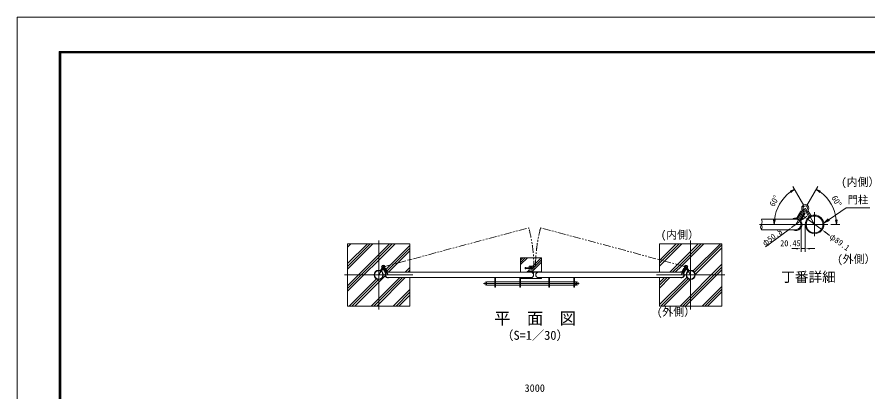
# Model space of a CAD drawing. Units: millimetres, scale not verified. Extents: x -6300 to 6300, y -4455 to 4455.
# Drawn here: x -6300 to 1884, y 852 to 4455 of the extents above; entities that cross this region are included whole.
import ezdxf
from ezdxf.enums import TextEntityAlignment as Align

# ---------------------------------------------------------------- set-up
doc = ezdxf.new("R2010")
doc.units = ezdxf.units.MM
doc.header["$LTSCALE"] = 30
doc.linetypes.add('USER1', pattern=[50.8, 31.75, -6.35, 6.35, -6.35])
doc.linetypes.add('USER2', pattern=[5, 2.5, -0.5, 0.5, -0.5, 0.5, -0.5])
for name, color, linetype, lineweight in [('0-0_D-STR1', 1, 'Continuous', 18), ('0-1_D-BMK', 2, 'USER1', 13), ('0-2_D-DCR-HCH', 7, 'Continuous', 9), ('0-3_D-STR4', 7, 'Continuous', 9), ('0-5_D-STR3', 3, 'Continuous', 13), ('0-7_D-STR-DIM', 7, 'Continuous', 9), ('0-8_0', 3, 'Continuous', 18), ('0-9_D-STR-TXT', 7, 'Continuous', 9), ('0-A_D-TTL-TXT', 7, 'Continuous', 18), ('0-B_DIM', 7, 'Continuous', 9), ('0-C_D-TTL', 7, 'Continuous', 9)]:
    doc.layers.add(name, color=color, linetype=linetype, lineweight=lineweight)
doc.styles.add('ＭＳ ゴシック', font='')
doc.styles.get('ＭＳ ゴシック').set_extended_font_data('MS Gothic')

# ---------------------------------------------------------------- blocks, each defined once
blk = doc.blocks.new('_Open')
at = {"layer": '0-8_0', "color": 7, "lineweight": 9}
blk.add_line((-30, 5), (0, 0), dxfattribs=at)
blk.add_lwpolyline([(-30, -5), (0, 0), (-30, 0)], dxfattribs=at)

msp = doc.modelspace()

# ---------------------------------------------------------------- linework, layer by layer
at = {"layer": '0-0_D-STR1'}
for p, q in [((858.51, 2512.95), (1189.86, 2512.95)), ((858.51, 2411.35), (1189.86, 2411.35)), ((-1356.78, 2002.18), (-2730.98, 2002.18)), ((-1285.98, 2002.18), (88.22, 2002.18)), ((-1356.78, 1951.38), (-2730.98, 1951.38)), ((-1285.98, 1951.38), (88.22, 1951.38))]:
    msp.add_line(p, q, dxfattribs=at)
for centre, radius in [((1370.66, 2462.15), 89.1), ((1370.66, 2462.15), 80.7), ((-2821.38, 1976.78), 44.55), ((-2821.38, 1976.78), 40.35), ((178.62, 1976.78), 44.55), ((178.62, 1976.78), 40.35)]:
    msp.add_circle(centre, radius, dxfattribs=at)
for centre, radius, start, end in [((904.39, 2436.75), 52.45, 151.03399, 208.96601), ((812.62, 2487.55), 52.45, 331.03399, 28.96601), ((812.62, 2436.75), 52.45, 331.03399, 28.96601), ((1189.86, 2462.15), 50.8, 270, 90), ((-2730.98, 1976.78), 25.4, 90, 270), ((-1356.78, 1976.78), 25.4, 270, 90), ((-1285.98, 1976.78), 25.4, 90, 270), ((88.22, 1976.78), 25.4, 270, 90)]:
    msp.add_arc(centre, radius, start, end, dxfattribs=at)
at = {"layer": '0-1_D-BMK'}
for p, q in [((1280.61, 2618.12), (1189.86, 2462.15)), ((1370.66, 2462.15), (1280.61, 2618.12)), ((1370.66, 2350.61), (1370.66, 2578.35)), ((1497.04, 2462.15), (839.71, 2462.15)), ((-2821.61, 1642.83), (-2821.61, 2308.66)), ((178.39, 1642.83), (178.39, 2308.66)), ((-2821.38, 1976.78), (-2776.36, 2054.77)), ((-2776.36, 2054.77), (-2730.98, 1976.78)), ((-1356.78, 2059.84), (-1356.78, 2023.52)), ((133.59, 2054.77), (88.22, 1976.78)), ((178.62, 1976.78), (133.59, 2054.77)), ((-3151.08, 1976.78), (-2491.68, 1976.78)), ((-1414.2, 2041.68), (-1342.72, 2041.68)), ((-151.08, 1976.78), (508.32, 1976.78)), ((-893.43, 1893.98), (-1813.43, 1893.98)), ((-926.13, 1885.83), (-926.13, 1902.05))]:
    msp.add_line(p, q, dxfattribs=at)
at = {"layer": '0-1_D-BMK', "linetype": 'USER2'}
for p, q in [((-2776.36, 2054.77), (-1378.59, 2429.3)), ((133.59, 2054.77), (-1264.18, 2429.3))]:
    msp.add_line(p, q, dxfattribs=at)
for centre, start, end in [((-2776.36, 2054.77), 359.32983, 15), ((133.59, 2054.77), 165, 180.67017)]:
    msp.add_arc(centre, 1447.08, start, end, dxfattribs=at)
at = {"layer": '0-2_D-DCR-HCH'}
for p, q in [((-3121.38, 2244.17), (-3088.77, 2276.78)), ((-3121.38, 2032.03), (-2876.63, 2276.78)), ((-3121.38, 1819.9), (-2664.5, 2276.78)), ((-3121.38, 2270.68), (-3115.28, 2276.78)), ((-3121.38, 2058.55), (-2903.15, 2276.78)), ((-3121.38, 1846.42), (-2691.02, 2276.78)), ((-3121.38, 2085.07), (-2929.67, 2276.78)), ((-3121.38, 1872.93), (-2717.54, 2276.78)), ((-121.38, 2274.32), (-118.92, 2276.78)), ((202.14, 2014.47), (464.45, 2276.78)), ((215.68, 2001.5), (478.62, 2264.44)), ((222.66, 1981.96), (478.62, 2237.92)), ((-1456.78, 2075.28), (-1390.38, 2141.68)), ((-1456.78, 2097.38), (-1412.48, 2141.68)), ((-1456.78, 2119.47), (-1434.57, 2141.68)), ((-2567.87, 2002.18), (-2521.38, 2048.67)), ((76.58, 1676.78), (478.62, 2078.82)), ((103.09, 1676.78), (478.62, 2052.31)), ((-3052.37, 1676.78), (-2759.9, 1969.25)), ((-2541.35, 2002.18), (-2521.38, 2022.15)), ((-1397.39, 2002.08), (-1375.78, 2023.7)), ((-1353.2, 2002.08), (-1353.15, 2002.13)), ((129.61, 1676.78), (478.62, 2025.79)), ((-3105.4, 1676.78), (-2843.74, 1938.45)), ((-3078.89, 1676.78), (-2823.25, 1932.42)), ((-2893.27, 1676.78), (-2618.67, 1951.38)), ((-2866.75, 1676.78), (-2592.15, 1951.38)), ((-2840.24, 1676.78), (-2565.64, 1951.38)), ((-1456.78, 1942.7), (-1448.19, 1951.28)), ((-1435.7, 1941.68), (-1426.1, 1951.28)), ((-1413.6, 1941.68), (-1404, 1951.28)), ((-1281.02, 1941.68), (-1271.42, 1951.28)), ((-1258.92, 1941.68), (-1256.78, 1943.82)), ((-121.38, 1690.95), (140.85, 1953.18)), ((-121.38, 1850.05), (-20.05, 1951.38)), ((-121.38, 1876.57), (-46.57, 1951.38)), ((-121.38, 1903.09), (-73.09, 1951.38)), ((-109.04, 1676.78), (154.02, 1939.84)), ((-82.52, 1676.78), (173.34, 1932.64)), ((-2681.14, 1676.78), (-2521.38, 1836.54)), ((-2654.62, 1676.78), (-2521.38, 1810.02)), ((288.71, 1676.78), (478.62, 1866.69)), ((315.23, 1676.78), (478.62, 1840.17)), ((341.74, 1676.78), (478.62, 1813.66)), ((-2628.11, 1676.78), (-2521.38, 1783.51))]:
    msp.add_line(p, q, dxfattribs=at)
for points in [[(-2749.94, 2032.24), (-2709.51, 2072.68), (-2521.38, 2260.8)], [(-2740.19, 2015.48), (-2673.28, 2082.38), (-2521.38, 2234.29)], [(-121.38, 2062.19), (-73.35, 2110.22), (93.21, 2276.78)], [(-121.38, 2088.7), (-94.26, 2115.82), (66.7, 2276.78)], [(-121.38, 2115.22), (-115.18, 2121.42), (40.18, 2276.78)], [(-22.29, 2002.18), (52.13, 2076.59), (252.31, 2276.78)], [(4.23, 2002.18), (73.04, 2070.99), (278.83, 2276.78)], [(30.75, 2002.18), (93.95, 2065.39), (305.35, 2276.78)], [(-2723.39, 2005.76), (-2637.06, 2092.09), (-2521.38, 2207.77)], [(-1338.8, 2060.68), (-1338.78, 2060.7), (-1318.79, 2080.69), (-1257.8, 2141.68)], [(-1338.38, 2039), (-1325.56, 2051.82), (-1256.78, 2120.6)], [(-1337.98, 2017.3), (-1333.76, 2021.52), (-1256.78, 2098.5)], [(-1375.3, 2002.08), (-1375.22, 2002.16), (-1375.21, 2002.17)]]:
    msp.add_lwpolyline(points, dxfattribs=at)
at = {"layer": '0-3_D-STR4'}
for p, q in [((-2521.38, 2276.78), (-2521.38, 2002.18)), ((-121.38, 2276.78), (-121.38, 2002.18)), ((-1256.78, 2141.68), (-1456.78, 2141.68)), ((-1256.78, 2002.08), (-1256.78, 2141.68)), ((-1456.78, 2042.48), (-1456.78, 2002.08)), ((-1256.78, 1951.28), (-1256.78, 1941.68))]:
    msp.add_line(p, q, dxfattribs=at)
for points in [[(-2521.38, 1951.38), (-2521.38, 1676.78), (-3121.38, 1676.78), (-3121.38, 2276.78), (-2521.38, 2276.78)], [(-121.38, 1951.38), (-121.38, 1676.78), (478.62, 1676.78), (478.62, 2276.78), (-121.38, 2276.78)], [(-1456.78, 1951.28), (-1456.78, 1941.68), (-1256.78, 1941.68)]]:
    msp.add_lwpolyline(points, dxfattribs=at)
at = {"layer": '0-5_D-STR3'}
for p, q in [((1199.16, 2523.87), (1238.88, 2592.14)), ((1205.03, 2512.1), (1254.24, 2596.66)), ((1206.94, 2519.35), (1246.66, 2587.61)), ((1231.14, 2505.27), (1270.86, 2573.53)), ((1246.66, 2587.61), (1238.88, 2592.14)), ((1238.92, 2500.74), (1278.64, 2569)), ((1278.64, 2569), (1270.86, 2573.53)), ((1316.12, 2532.61), (1286.12, 2584.57)), ((1336.91, 2544.61), (1306.91, 2596.57)), ((1161.43, 2409.32), (1162.61, 2411.35)), ((-1412.28, 2046.68), (-1412.28, 2036.68)), ((-1412.28, 2046.68), (-1406.28, 2046.68)), ((-1406.28, 2046.68), (-1406.28, 2036.68)), ((-1373.78, 2061.68), (-1375.78, 2059.68)), ((-1375.78, 2059.68), (-1375.78, 2006.68)), ((-1373.78, 2061.68), (-1339.78, 2061.68)), ((-1360.78, 2050.3), (-1360.78, 2061.68)), ((-1352.78, 2050.3), (-1352.78, 2061.68)), ((-1339.78, 2061.68), (-1337.78, 2059.68)), ((-1337.78, 2059.68), (-1337.78, 2006.68)), ((-2804.5, 2018.01), (-2789.5, 2043.99)), ((-2794.11, 2012.01), (-2779.11, 2037.99)), ((-2775.37, 2030.2), (-2771.48, 2032.47)), ((-2755.51, 1996.07), (-2775.37, 2030.2)), ((-2751.62, 1998.34), (-2771.48, 2032.47)), ((-2738.57, 2001.75), (-2763.17, 2044.03)), ((-2759.38, 2039.51), (-2755.49, 2041.77)), ((-2739.52, 2005.38), (-2759.38, 2039.51)), ((-2735.63, 2007.64), (-2755.49, 2041.77)), ((-1412.28, 2036.68), (-1406.28, 2036.68)), ((-1406.28, 2044.68), (-1365.79, 2044.68)), ((-1406.28, 2038.68), (-1365.79, 2038.68)), ((-1388.98, 2002.18), (-1388.98, 2006.68)), ((-1388.98, 2006.68), (-1258.98, 2006.68)), ((-1388.98, 2002.18), (-1258.98, 2002.18)), ((-1375.78, 2011.18), (-1337.78, 2011.18)), ((-1375.78, 2006.68), (-1337.78, 2006.68)), ((-1258.98, 2002.18), (-1258.98, 2006.68)), ((92.87, 2007.64), (112.73, 2041.77)), ((95.81, 2001.75), (120.41, 2044.03)), ((96.76, 2005.38), (116.62, 2039.51)), ((108.86, 1998.34), (128.72, 2032.47)), ((116.62, 2039.51), (112.73, 2041.77)), ((112.75, 1996.07), (132.61, 2030.2)), ((132.61, 2030.2), (128.72, 2032.47)), ((151.35, 2012.01), (136.35, 2037.99)), ((161.74, 2018.01), (146.74, 2043.99)), ((-2716.77, 1950.36), (-2717.36, 1951.38)), ((-1784.13, 1910.98), (-1784.13, 1876.98)), ((-1784.13, 1910.98), (-1784.13, 1876.98)), ((-1703.88, 1910.98), (-1784.13, 1910.98)), ((-1703.88, 1858.98), (-1703.88, 1951.38)), ((-1699.38, 1858.98), (-1699.38, 1951.38)), ((-1463.38, 1910.98), (-1699.38, 1910.98)), ((-1463.38, 1858.98), (-1463.38, 1951.38)), ((-1458.88, 1858.98), (-1458.88, 1951.38)), ((-1183.88, 1910.98), (-1458.88, 1910.98)), ((-1183.88, 1858.98), (-1183.88, 1951.38)), ((-1179.38, 1858.98), (-1179.38, 1951.38)), ((-943.38, 1910.98), (-1179.38, 1910.98)), ((-943.38, 1858.98), (-943.38, 1951.38)), ((-938.88, 1858.98), (-938.88, 1951.38)), ((-918.13, 1910.98), (-938.88, 1910.98)), ((-918.13, 1910.98), (-918.13, 1876.98)), ((74.01, 1950.36), (74.6, 1951.38)), ((-1703.88, 1876.98), (-1784.13, 1876.98)), ((-1699.38, 1858.98), (-1703.88, 1858.98)), ((-1463.38, 1876.98), (-1699.38, 1876.98)), ((-1463.38, 1858.98), (-1458.88, 1858.98)), ((-1183.88, 1876.98), (-1458.88, 1876.98)), ((-1179.38, 1858.98), (-1183.88, 1858.98)), ((-943.38, 1876.98), (-1179.38, 1876.98)), ((-943.38, 1858.98), (-938.88, 1858.98)), ((-918.13, 1876.98), (-938.88, 1876.98))]:
    msp.add_line(p, q, dxfattribs=at)
at = {"layer": '0-5_D-STR3', "color": 7, "lineweight": 9}
for q in [(-1456.78, 2076.48), (-1456.78, 2042.48)]:
    msp.add_line((-1456.78, 2141.68), q, dxfattribs=at)
at = {"layer": '0-5_D-STR3'}
for points in [[(1205.03, 2512.1), (1225.78, 2500.03), (1274.98, 2584.59)], [(-2738.57, 2001.75), (-2748.94, 1995.72), (-2773.54, 2038)], [(95.81, 2001.75), (106.18, 1995.72), (130.78, 2038)]]:
    msp.add_lwpolyline(points, dxfattribs=at)
for centre, radius in [((1280.61, 2618.12), 34), ((1280.61, 2618.12), 21.2), ((-2776.36, 2054.77), 17), ((-2776.36, 2054.77), 10.6), ((-1356.78, 2041.68), 9.5), ((133.59, 2054.77), 17), ((133.59, 2054.77), 10.6), ((-926.13, 1893.98), 5)]:
    msp.add_circle(centre, radius, dxfattribs=at)
for centre, radius, start, end in [((1189.86, 2462.15), 60, 84.76054, 122.14905), ((1189.86, 2462.15), 60, 241.71773, 34.8545), ((1189.86, 2462.15), 51, 84.76054, 95.07586), ((1189.86, 2462.15), 51, 264.92414, 34.8545), ((1195.7, 2525.89), 13, 264.76054, 329.80752), ((1195.7, 2525.89), 4, 264.76054, 329.80752), ((1242.38, 2498.73), 13, 149.80752, 214.8545), ((1242.38, 2498.73), 4, 149.80752, 214.8545), ((-2730.98, 1976.78), 30, 145.1455, 298.28227), ((-2730.98, 1976.78), 25.5, 145.1455, 275.07586), ((-2757.24, 1995.07), 2, 325.1455, 30.19248), ((-2757.24, 1995.07), 6.5, 325.1455, 30.19248), ((-2733.9, 2008.65), 6.5, 210.19248, 275.23946), ((-2733.9, 2008.65), 2, 210.19248, 275.23946), ((-2730.98, 1976.78), 30, 57.85095, 95.23946), ((-2730.98, 1976.78), 25.5, 84.92414, 95.23946), ((88.22, 1976.78), 30, 84.76054, 122.14905), ((88.22, 1976.78), 30, 241.71773, 34.8545), ((88.22, 1976.78), 25.5, 84.76054, 95.07586), ((88.22, 1976.78), 25.5, 264.92414, 34.8545), ((91.14, 2008.65), 6.5, 264.76054, 329.80752), ((91.14, 2008.65), 2, 264.76054, 329.80752), ((114.48, 1995.07), 6.5, 149.80752, 214.8545), ((114.48, 1995.07), 2, 149.80752, 214.8545), ((-1784.13, 1893.98), 17, 90, 270), ((-918.13, 1893.98), 17, 270, 90)]:
    msp.add_arc(centre, radius, start, end, dxfattribs=at)
at = {"layer": '0-7_D-STR-DIM'}
for p, q in [((1262.81, 2516.22), (1294.94, 2540.04)), ((1230.67, 2492.4), (1149.05, 2431.91)), ((1116.91, 2408.09), (898.24, 2246.02))]:
    msp.add_line(p, q, dxfattribs=at)
for points in [[(1258.84, 2521.57), (1230.67, 2492.4), (1266.78, 2510.86)], [(1120.88, 2402.73), (1149.05, 2431.91), (1112.94, 2413.44)]]:
    msp.add_solid(points, dxfattribs=at)
at = {"layer": '0-8_0'}
for p, q in [((-1340.78, 2006.68), (-1372.78, 2006.68)), ((-1340.78, 2002.18), (-1372.78, 2002.18)), ((-1336.28, 1991.68), (-1336.28, 1997.68)), ((-1336.28, 1991.68), (-1331.78, 1991.68)), ((-1331.78, 1991.68), (-1331.78, 1997.68))]:
    msp.add_line(p, q, dxfattribs=at)
for radius, end in [(4.5, 90), (9, 30)]:
    msp.add_arc((-1340.78, 1997.68), radius, 0, end, dxfattribs=at)
at = {"layer": '0-9_D-STR-TXT'}
msp.add_lwpolyline([(1903.06, 2619.78), (1674.24, 2619.78), (1460.44, 2473.94)], dxfattribs=at)
at = {"layer": '0-B_DIM'}
for p, q in [((1265.61, 2644.11), (1161.03, 2825.24)), ((1295.7, 2644.06), (1402.23, 2827.15)), ((1262.55, 2541.5), (1226.28, 2568.13)), ((1298.83, 2514.88), (1442.49, 2409.43)), ((1527.04, 2462.15), (1612.14, 2462.15)), ((1240.66, 2453.15), (1240.66, 2199.03)), ((1281.56, 2453.15), (1281.56, 2199.03)), ((1478.76, 2382.81), (1515.04, 2356.18)), ((1195.66, 2229.03), (1150.66, 2229.03)), ((1240.66, 2229.03), (1281.56, 2229.03)), ((1326.56, 2229.03), (1371.56, 2229.03))]:
    msp.add_line(p, q, dxfattribs=at)
for centre, radius, start, end in [((1370.66, 2462.15), 389.25, 126.62744, 173.37256), ((1189.86, 2462.15), 392.28, 6.57618, 53.23133)]:
    msp.add_arc(centre, radius, start, end, dxfattribs=at)
for points in [[(1258.12, 2535.46), (1298.83, 2514.88), (1266.99, 2547.55)], [(1483.2, 2388.85), (1442.49, 2409.43), (1474.32, 2376.76)], [(1195.66, 2221.53), (1240.66, 2229.03), (1195.66, 2236.53)], [(1326.56, 2236.53), (1281.56, 2229.03), (1326.56, 2221.53)]]:
    msp.add_solid(points, dxfattribs=at)
at = {"layer": '0-C_D-TTL', "color": 2, "lineweight": 18}
msp.add_lwpolyline([(-6300, 4455), (6300, 4455), (6300, -4455), (-6300, -4455)], close=True, dxfattribs=at)
at = {"layer": '0-C_D-TTL'}
for points in [[(-5895, 4125), (5895, 4125), (5895, -4125), (-5895, -4125)], [(-5891.25, 4121.25), (5891.25, 4121.25), (5891.25, -4121.25), (-5891.25, -4121.25)], [(-5887.5, 4117.5), (5887.5, 4117.5), (5887.5, -4117.5), (-5887.5, -4117.5)], [(-5883.75, 4113.75), (5883.75, 4113.75), (5883.75, -4113.75), (-5883.75, -4113.75)], [(-5880, 4110), (5880, 4110), (5880, -4110), (-5880, -4110)]]:
    msp.add_lwpolyline(points, close=True, dxfattribs=at)

# ---------------------------------------------------------------- block references
at = {"layer": '0-9_D-STR-TXT', "xscale": 2, "yscale": 2, "rotation": 214.29897}
msp.add_blockref('_Open', (1458.79, 2472.82), dxfattribs=at)
at = {"layer": '0-B_DIM', "xscale": 1.5, "yscale": 1.5}
for p, rotation in [((1176.03, 2799.26), 33.31372), ((1387.14, 2801.22), 146.51943), ((981.41, 2462.15), 266.68628), ((1582.14, 2462.15), 273.28809)]:
    msp.add_blockref('_Open', p, dxfattribs=dict(at, rotation=rotation))

# ---------------------------------------------------------------- texts
at = {"layer": '0-7_D-STR-DIM', "style": 'ＭＳ ゴシック'}
msp.add_text('φ50.8', height=57.62, rotation=36.543, dxfattribs=at).set_placement((903.73, 2237.06), align=Align.BOTTOM_LEFT)
msp.add_text('3000', height=72.14, dxfattribs=at).set_placement((-1419.07, 831.6), align=Align.BOTTOM_LEFT)
at = {"layer": '0-9_D-STR-TXT', "style": 'ＭＳ ゴシック'}
msp.add_text('門柱', height=72.14, dxfattribs=at).set_placement((1689.41, 2640.69), align=Align.BOTTOM_LEFT)
at = {"layer": '0-A_D-TTL-TXT', "style": 'ＭＳ ゴシック'}
for s, height, p in [('(内側）', 76.98, (1626.41, 2808)), ('(内側）', 76.98, (-108.26, 2301.41)), ('(外側）', 76.98, (1588.44, 2067.59)), ('丁番詳細', 96.11, (1050.05, 1879.97)), ('(外側）', 76.98, (-146.24, 1561)), ('平\u3000面\u3000図', 115.5, (-1711.23, 1466.93)), ('（S=1／30）', 86.66, (-1643, 1327.13))]:
    msp.add_text(s, height=height, dxfattribs=at).set_placement(p, align=Align.BOTTOM_LEFT)
at = {"layer": '0-B_DIM', "style": 'ＭＳ ゴシック'}
for s, rotation, p in [('60°', 60, (995.03, 2617.98)), ('60°', 299.904, (1515.67, 2710.51)), ('φ89.1', 323.721, (1497.33, 2318.19))]:
    msp.add_text(s, height=57.62, rotation=rotation, dxfattribs=at).set_placement(p, align=Align.BOTTOM_LEFT)
msp.add_text('20.45', height=57.62, dxfattribs=at).set_placement((1039.95, 2234.8), align=Align.BOTTOM_LEFT)

doc.saveas('drawing.dxf')
